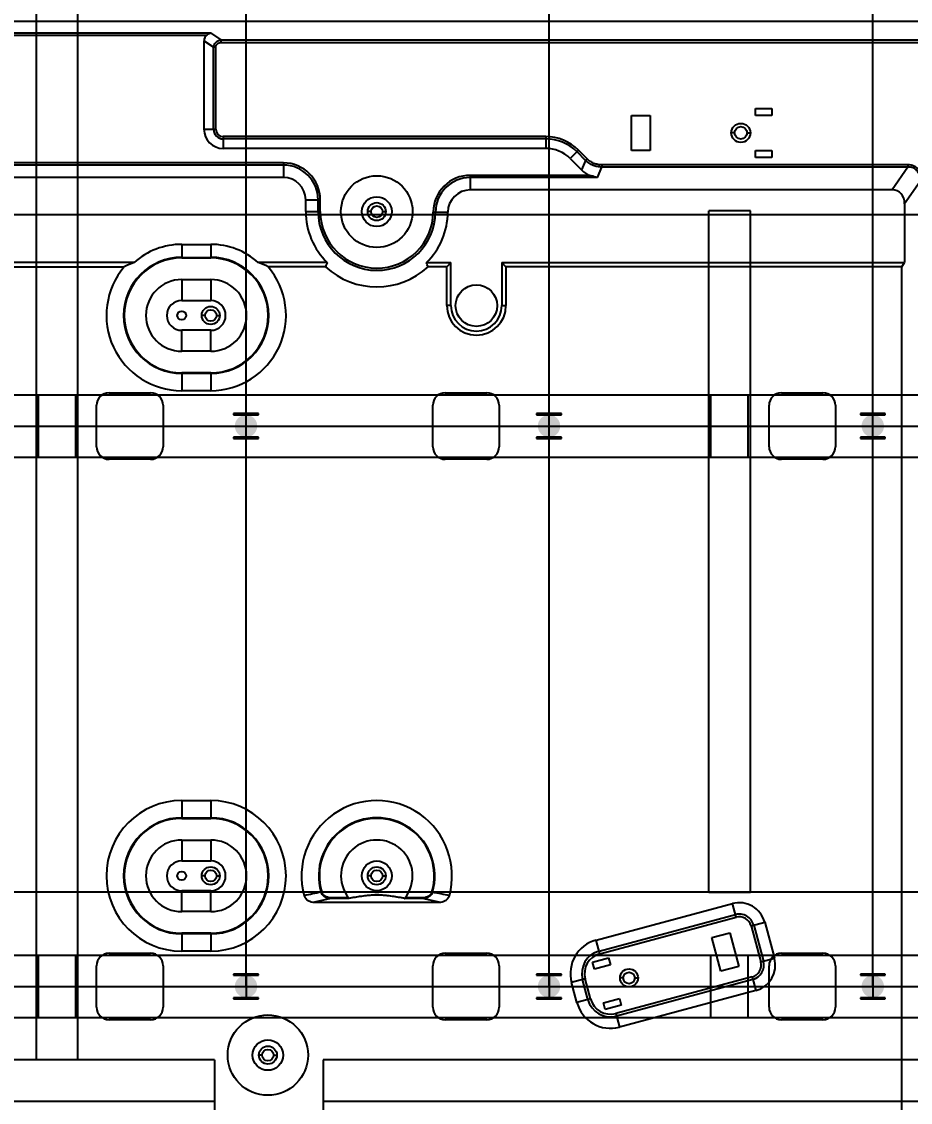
# Model space of a CAD drawing. Header units: millimetres. Extents: x 2012 to 4072, y 216 to 1572.
# Drawn here: x 2509 to 2723.1, y 522.2 to 782.5 of the extents above; entities that cross this region are included whole.
import ezdxf

# ---------------------------------------------------------------- set-up
doc = ezdxf.new("R2010")
doc.units = ezdxf.units.MM
doc.header["$LTSCALE"] = 46.255
doc.header["$PDMODE"] = 3
doc.header["$PDSIZE"] = 0.3125
doc.layers.get('0').update_dxf_attribs({"linetype": 'CONTINUOUS'})
doc.layers.get('Defpoints').update_dxf_attribs({"linetype": 'CONTINUOUS'})
doc.layers.add('02___PRT_ALL_AXES', color=7, linetype='CONTINUOUS')
doc.styles.get("Standard").update_dxf_attribs({"font": 'simfang.ttf'})
doc.dimstyles.new('DIMSTYLE_1', dxfattribs={"dimtxt": 5, "dimasz": 5, "dimexe": 0.18, "dimexo": 0.0625, "dimgap": 0.09, "dimtad": 1, "dimdec": 1, "dimdsep": 46, "dimtxsty": 'Standard', "dimblk": '_FILLED', "dimcen": 0.09, "dimclrt": 5, "dimadec": 0, "dimazin": 0, "dimtp": 0.5, "dimtm": 0.5, "dimtfac": 1, "dimtdec": 1, "dimtofl": 0, "dimtmove": 0, "dimatfit": 3, "dimldrblk": '_FILLED', "dimfxl": 1, "dimtolj": 1, "dimarcsym": 0})

# ---------------------------------------------------------------- blocks, each defined once
blk = doc.blocks.new('_FILLED')
at = {"color": 0, "linetype": 'ByBlock'}
blk.add_solid([(0, 0), (-1, 0.2), (-1, -0.2)], dxfattribs=at)
blk = doc.blocks.new('*D141')
at = {"color": 0, "lineweight": -2, "transparency": 16777216}
for p, q in [((3257.15, 1069.04), (3548.71, 1069.04)), ((3548.53, 690.1), (3548.53, 1064.04)), ((2380.15, 685.1), (3548.71, 685.1))]:
    blk.add_line(p, q, dxfattribs=at)
at = {"layer": 'Defpoints', "color": 0, "transparency": 16777216}
for p in [(3257.09, 1069.04), (3548.53, 1069.04), (2380.09, 685.1)]:
    blk.add_point(p, dxfattribs=at)
at = {"color": 0, "lineweight": -2, "transparency": 16777216, "xscale": 5, "yscale": 5, "zscale": 5}
for p, rotation in [((3548.53, 1069.04), 90), ((3548.53, 685.1), 270)]:
    blk.add_blockref('_FILLED', p, dxfattribs=dict(at, rotation=rotation))
at = {"color": 5, "transparency": 16777216, "insert": (3545.9, 877.07), "char_height": 5, "attachment_point": 5, "rotation": 90}
blk.add_mtext('\\A1;383.9', dxfattribs=at)
blk = doc.blocks.new('*D142')
at = {"color": 0, "lineweight": -2, "transparency": 16777216}
for p, q in [((3257.15, 1069.04), (3602.72, 1069.04)), ((3602.54, 555.1), (3602.54, 1064.04)), ((2380.15, 550.1), (3602.72, 550.1))]:
    blk.add_line(p, q, dxfattribs=at)
at = {"layer": 'Defpoints', "color": 0, "transparency": 16777216}
for p in [(3257.09, 1069.04), (3602.54, 1069.04), (2380.09, 550.1)]:
    blk.add_point(p, dxfattribs=at)
at = {"color": 0, "lineweight": -2, "transparency": 16777216, "xscale": 5, "yscale": 5, "zscale": 5}
for p, rotation in [((3602.54, 1069.04), 90), ((3602.54, 550.1), 270)]:
    blk.add_blockref('_FILLED', p, dxfattribs=dict(at, rotation=rotation))
at = {"color": 5, "transparency": 16777216, "insert": (3599.91, 809.57), "char_height": 5, "attachment_point": 5, "rotation": 90}
blk.add_mtext('\\A1;518.9', dxfattribs=at)
blk = doc.blocks.new('*D149')
at = {"color": 0, "lineweight": -2, "transparency": 16777216}
for p, q in [((2714.09, 550.16), (2714.09, 1367.19)), ((2719.09, 1367.01), (3369.74, 1367.01)), ((3374.74, 550.29), (3374.74, 1367.19))]:
    blk.add_line(p, q, dxfattribs=at)
at = {"layer": 'Defpoints', "color": 0, "transparency": 16777216}
for p in [(3374.74, 1367.01), (2714.09, 550.1), (3374.74, 550.22)]:
    blk.add_point(p, dxfattribs=at)
at = {"color": 0, "lineweight": -2, "transparency": 16777216, "xscale": 5, "yscale": 5, "zscale": 5, "rotation": 180}
blk.add_blockref('_FILLED', (2714.09, 1367.01), dxfattribs=at)
at = {"color": 0, "lineweight": -2, "transparency": 16777216, "xscale": 5, "yscale": 5, "zscale": 5}
blk.add_blockref('_FILLED', (3374.74, 1367.01), dxfattribs=at)
at = {"color": 5, "transparency": 16777216, "insert": (3044.42, 1369.65), "char_height": 5, "attachment_point": 5}
blk.add_mtext('\\A1;660.7', dxfattribs=at)
blk = doc.blocks.new('*D150')
at = {"color": 0, "lineweight": -2, "transparency": 16777216}
for p, q in [((2636.09, 550.16), (2636.09, 1406.92)), ((2641.09, 1406.74), (3369.74, 1406.74)), ((3374.74, 550.16), (3374.74, 1406.92))]:
    blk.add_line(p, q, dxfattribs=at)
at = {"layer": 'Defpoints', "color": 0, "transparency": 16777216}
for p in [(3374.74, 1406.74), (2636.09, 550.1), (3374.74, 550.1)]:
    blk.add_point(p, dxfattribs=at)
at = {"color": 0, "lineweight": -2, "transparency": 16777216, "xscale": 5, "yscale": 5, "zscale": 5, "rotation": 180}
blk.add_blockref('_FILLED', (2636.09, 1406.74), dxfattribs=at)
at = {"color": 0, "lineweight": -2, "transparency": 16777216, "xscale": 5, "yscale": 5, "zscale": 5}
blk.add_blockref('_FILLED', (3374.74, 1406.74), dxfattribs=at)
at = {"color": 5, "transparency": 16777216, "insert": (3005.42, 1409.37), "char_height": 5, "attachment_point": 5}
blk.add_mtext('\\A1;738.7', dxfattribs=at)
blk = doc.blocks.new('*D151')
at = {"color": 0, "lineweight": -2, "transparency": 16777216}
for p, q in [((2563.09, 550.16), (2563.09, 1434.78)), ((2568.09, 1434.6), (3369.74, 1434.6)), ((3374.74, 550.16), (3374.74, 1434.78))]:
    blk.add_line(p, q, dxfattribs=at)
at = {"layer": 'Defpoints', "color": 0, "transparency": 16777216}
for p in [(3374.74, 1434.6), (2563.09, 550.1), (3374.74, 550.1)]:
    blk.add_point(p, dxfattribs=at)
at = {"color": 0, "lineweight": -2, "transparency": 16777216, "xscale": 5, "yscale": 5, "zscale": 5, "rotation": 180}
blk.add_blockref('_FILLED', (2563.09, 1434.6), dxfattribs=at)
at = {"color": 0, "lineweight": -2, "transparency": 16777216, "xscale": 5, "yscale": 5, "zscale": 5}
blk.add_blockref('_FILLED', (3374.74, 1434.6), dxfattribs=at)
at = {"color": 5, "transparency": 16777216, "insert": (2968.92, 1437.24), "char_height": 5, "attachment_point": 5}
blk.add_mtext('\\A1;811.7', dxfattribs=at)
blk = doc.blocks.new('*D152')
at = {"color": 0, "lineweight": -2, "transparency": 16777216}
for p, q in [((2476.09, 550.16), (2476.09, 1472.85)), ((2481.09, 1472.67), (3369.74, 1472.67)), ((3374.74, 550.16), (3374.74, 1472.85))]:
    blk.add_line(p, q, dxfattribs=at)
at = {"layer": 'Defpoints', "color": 0, "transparency": 16777216}
for p in [(3374.74, 1472.67), (2476.09, 550.1), (3374.74, 550.1)]:
    blk.add_point(p, dxfattribs=at)
at = {"color": 0, "lineweight": -2, "transparency": 16777216, "xscale": 5, "yscale": 5, "zscale": 5, "rotation": 180}
blk.add_blockref('_FILLED', (2476.09, 1472.67), dxfattribs=at)
at = {"color": 0, "lineweight": -2, "transparency": 16777216, "xscale": 5, "yscale": 5, "zscale": 5}
blk.add_blockref('_FILLED', (3374.74, 1472.67), dxfattribs=at)
at = {"color": 5, "transparency": 16777216, "insert": (2925.42, 1475.3), "char_height": 5, "attachment_point": 5}
blk.add_mtext('\\A1;898.7', dxfattribs=at)
blk = doc.blocks.new('*D153')
at = {"color": 0, "lineweight": -2, "transparency": 16777216}
for p, q in [((2380.09, 547.46), (2380.09, 1512.09)), ((2385.09, 1511.91), (3369.74, 1511.91)), ((3374.74, 550.16), (3374.74, 1512.09))]:
    blk.add_line(p, q, dxfattribs=at)
at = {"layer": 'Defpoints', "color": 0, "transparency": 16777216}
for p in [(3374.74, 1511.91), (3374.74, 550.1), (2380.09, 547.4)]:
    blk.add_point(p, dxfattribs=at)
at = {"color": 0, "lineweight": -2, "transparency": 16777216, "xscale": 5, "yscale": 5, "zscale": 5, "rotation": 180}
blk.add_blockref('_FILLED', (2380.09, 1511.91), dxfattribs=at)
at = {"color": 0, "lineweight": -2, "transparency": 16777216, "xscale": 5, "yscale": 5, "zscale": 5}
blk.add_blockref('_FILLED', (3374.74, 1511.91), dxfattribs=at)
at = {"color": 5, "transparency": 16777216, "insert": (2877.42, 1514.55), "char_height": 5, "attachment_point": 5}
blk.add_mtext('\\A1;994.7', dxfattribs=at)
blk = doc.blocks.new('*D162')
at = {"color": 0, "lineweight": -2, "transparency": 16777216}
for p, q in [((2961.53, 1069.04), (2088.84, 1069.04)), ((2089.02, 740.97), (2089.02, 1064.04)), ((2961.53, 735.97), (2088.84, 735.97))]:
    blk.add_line(p, q, dxfattribs=at)
at = {"layer": 'Defpoints', "color": 0, "transparency": 16777216}
for p in [(2089.02, 1069.04), (2961.59, 1069.04), (2961.59, 735.97)]:
    blk.add_point(p, dxfattribs=at)
at = {"color": 0, "lineweight": -2, "transparency": 16777216, "xscale": 5, "yscale": 5, "zscale": 5}
for p, rotation in [((2089.02, 1069.04), 90), ((2089.02, 735.97), 270)]:
    blk.add_blockref('_FILLED', p, dxfattribs=dict(at, rotation=rotation))
at = {"color": 5, "transparency": 16777216, "insert": (2086.39, 902.51), "char_height": 5, "attachment_point": 5, "rotation": 90}
blk.add_mtext('\\A1;333.1', dxfattribs=at)
blk = doc.blocks.new('*D170')
at = {"color": 0, "lineweight": -2, "transparency": 16777216}
for p, q in [((2581.66, 527.34), (2581.66, 266)), ((3374.74, 527.34), (3374.74, 266)), ((2586.66, 266.18), (3369.74, 266.18))]:
    blk.add_line(p, q, dxfattribs=at)
at = {"layer": 'Defpoints', "color": 0, "transparency": 16777216}
for p in [(2581.66, 527.4), (3374.74, 527.4), (3374.74, 266.18)]:
    blk.add_point(p, dxfattribs=at)
at = {"color": 0, "lineweight": -2, "transparency": 16777216, "xscale": 5, "yscale": 5, "zscale": 5, "rotation": 180}
blk.add_blockref('_FILLED', (2581.66, 266.18), dxfattribs=at)
at = {"color": 0, "lineweight": -2, "transparency": 16777216, "xscale": 5, "yscale": 5, "zscale": 5}
blk.add_blockref('_FILLED', (3374.74, 266.18), dxfattribs=at)
at = {"color": 5, "transparency": 16777216, "insert": (2978.2, 268.81), "char_height": 5, "attachment_point": 5}
blk.add_mtext('\\A1;793.1', dxfattribs=at)
blk = doc.blocks.new('*D171')
at = {"color": 0, "lineweight": -2, "transparency": 16777216}
for p, q in [((2555.49, 527.34), (2555.49, 243.26)), ((3374.74, 527.34), (3374.74, 243.26)), ((2560.49, 243.44), (3369.74, 243.44))]:
    blk.add_line(p, q, dxfattribs=at)
at = {"layer": 'Defpoints', "color": 0, "transparency": 16777216}
for p in [(2555.49, 527.4), (3374.74, 527.4), (3374.74, 243.44)]:
    blk.add_point(p, dxfattribs=at)
at = {"color": 0, "lineweight": -2, "transparency": 16777216, "xscale": 5, "yscale": 5, "zscale": 5, "rotation": 180}
blk.add_blockref('_FILLED', (2555.49, 243.44), dxfattribs=at)
at = {"color": 0, "lineweight": -2, "transparency": 16777216, "xscale": 5, "yscale": 5, "zscale": 5}
blk.add_blockref('_FILLED', (3374.74, 243.44), dxfattribs=at)
at = {"color": 5, "transparency": 16777216, "insert": (2965.12, 246.08), "char_height": 5, "attachment_point": 5}
blk.add_mtext('\\A1;819.3', dxfattribs=at)
blk = doc.blocks.new('*D172')
at = {"color": 0, "lineweight": -2, "transparency": 16777216}
for p, q in [((3374.74, 532.34), (3374.74, 216.6)), ((2497.69, 527.34), (2497.69, 216.6)), ((2502.69, 216.78), (3369.74, 216.78))]:
    blk.add_line(p, q, dxfattribs=at)
at = {"layer": 'Defpoints', "color": 0, "transparency": 16777216}
for p in [(3374.74, 532.4), (2497.69, 527.4), (3374.74, 216.78)]:
    blk.add_point(p, dxfattribs=at)
at = {"color": 0, "lineweight": -2, "transparency": 16777216, "xscale": 5, "yscale": 5, "zscale": 5, "rotation": 180}
blk.add_blockref('_FILLED', (2497.69, 216.78), dxfattribs=at)
at = {"color": 0, "lineweight": -2, "transparency": 16777216, "xscale": 5, "yscale": 5, "zscale": 5}
blk.add_blockref('_FILLED', (3374.74, 216.78), dxfattribs=at)
at = {"color": 5, "transparency": 16777216, "insert": (2936.22, 219.4), "char_height": 5, "attachment_point": 5}
blk.add_mtext('\\A1;877', dxfattribs=at)
blk = doc.blocks.new('*D173')
at = {"color": 0, "lineweight": -2, "transparency": 16777216}
for p, q in [((2961.47, 1069.04), (2017.48, 1069.04)), ((2017.66, 577.84), (2017.66, 1064.04)), ((2961.53, 572.84), (2017.48, 572.84))]:
    blk.add_line(p, q, dxfattribs=at)
at = {"layer": 'Defpoints', "color": 0, "transparency": 16777216}
for p in [(2017.66, 1069.04), (2961.53, 1069.04), (2961.59, 572.84)]:
    blk.add_point(p, dxfattribs=at)
at = {"color": 0, "lineweight": -2, "transparency": 16777216, "xscale": 5, "yscale": 5, "zscale": 5}
for p, rotation in [((2017.66, 1069.04), 90), ((2017.66, 572.84), 270)]:
    blk.add_blockref('_FILLED', p, dxfattribs=dict(at, rotation=rotation))
at = {"color": 5, "transparency": 16777216, "insert": (2015.03, 820.94), "char_height": 5, "attachment_point": 5, "rotation": 90}
blk.add_mtext('\\A1;496.2', dxfattribs=at)
blk = doc.blocks.new('*D180')
at = {"color": 0, "lineweight": -2, "transparency": 16777216}
for p, q in [((2581.66, 522.34), (2581.66, 509.76)), ((2805.62, 522.34), (2805.62, 509.76)), ((2800.62, 509.94), (2586.66, 509.94))]:
    blk.add_line(p, q, dxfattribs=at)
at = {"layer": 'Defpoints', "color": 0, "transparency": 16777216}
for p in [(2581.66, 522.4), (2805.62, 522.4), (2581.66, 509.94)]:
    blk.add_point(p, dxfattribs=at)
at = {"color": 0, "lineweight": -2, "transparency": 16777216, "xscale": 5, "yscale": 5, "zscale": 5, "rotation": 180}
blk.add_blockref('_FILLED', (2581.66, 509.94), dxfattribs=at)
at = {"color": 0, "lineweight": -2, "transparency": 16777216, "xscale": 5, "yscale": 5, "zscale": 5}
blk.add_blockref('_FILLED', (2805.62, 509.94), dxfattribs=at)
at = {"color": 5, "transparency": 16777216, "insert": (2693.64, 512.53), "char_height": 5, "attachment_point": 5}
blk.add_mtext('\\A1;224', dxfattribs=at)

msp = doc.modelspace()

# ---------------------------------------------------------------- hatches: boundary and pattern name
h = msp.add_hatch(color=7)
h.dxf.hatch_style = 1
h.paths.add_polyline_path([(2382.79, 685.1, 1), (2377.39, 685.1, 1)])
h.paths.add_polyline_path([(2473.39, 685.1, 1), (2478.79, 685.1, 1)])
h.paths.add_polyline_path([(2560.39, 685.1, 1), (2565.79, 685.1, 1)])
h.paths.add_polyline_path([(2638.79, 685.1, 1), (2633.39, 685.1, 1)])
h.paths.add_polyline_path([(2716.79, 685.1, 1), (2711.39, 685.1, 1)])
h.paths.add_polyline_path([(2821.29, 685.1, 1), (2815.89, 685.1, 1)])
h.paths.add_polyline_path([(2920.39, 685.1, 1), (2925.79, 685.1, 1)])
h.paths.add_polyline_path([(3003.79, 685.1, 1), (2998.39, 685.1, 1)])
h.paths.add_polyline_path([(3076.79, 685.1, 1), (3071.39, 685.1, 1)])
h.paths.add_polyline_path([(3158.39, 685.1, 1), (3163.79, 685.1, 1)])
h.paths.add_polyline_path([(3254.39, 685.1, 1), (3259.79, 685.1, 1)])
h = msp.add_hatch(color=7)
h.dxf.hatch_style = 1
h.paths.add_polyline_path([(2382.79, 550.1, 1), (2377.39, 550.1, 1)])
h.paths.add_polyline_path([(2473.39, 550.1, 1), (2478.79, 550.1, 1)])
h.paths.add_polyline_path([(2560.39, 550.1, 1), (2565.79, 550.1, 1)])
h.paths.add_polyline_path([(2638.79, 550.1, 1), (2633.39, 550.1, 1)])
h.paths.add_polyline_path([(2716.79, 550.1, 1), (2711.39, 550.1, 1)])
h.paths.add_polyline_path([(2821.29, 550.1, 1), (2815.89, 550.1, 1)])
h.paths.add_polyline_path([(2920.39, 550.1, 1), (2925.79, 550.1, 1)])
h.paths.add_polyline_path([(3003.79, 550.1, 1), (2998.39, 550.1, 1)])
h.paths.add_polyline_path([(3076.79, 550.1, 1), (3071.39, 550.1, 1)])
h.paths.add_polyline_path([(3158.39, 550.1, 1), (3163.79, 550.1, 1)])
h.paths.add_polyline_path([(3254.39, 550.1, 1), (3259.79, 550.1, 1)])

# ---------------------------------------------------------------- linework, layer by layer
at = {"color": 1}
for p, q in [((2512.59, 532.4), (2512.59, 972.8)), ((2522.59, 532.4), (2522.59, 972.8)), ((2674.59, 572.84), (2674.59, 736.98)), ((2684.59, 572.84), (2684.59, 736.98)), ((2674.59, 572.84), (2684.59, 572.84)), ((2563.09, 552.8), (2563.09, 547.4)), ((2636.09, 552.8), (2636.09, 547.4)), ((2714.09, 552.8), (2714.09, 547.4)), ((2555.49, 532.4), (2555.49, 522.4)), ((2581.66, 532.4), (2581.66, 522.4))]:
    msp.add_line(p, q, dxfattribs=at)
at = {"color": 7, "linetype": 'Continuous'}
for p, q in [((2757.51, 782.52), (2437.27, 782.52)), ((2438.56, 779.84), (2554.62, 779.84)), ((2439.59, 779.23), (2553.59, 779.23)), ((2557.14, 778.11), (2554.62, 779.84)), ((2552.96, 777.91), (2552.96, 756.6)), ((2555.27, 776.33), (2552.96, 777.91)), ((2555.27, 756.6), (2555.27, 776.33)), ((2555.81, 776.33), (2555.27, 776.33)), ((2555.81, 756.6), (2555.81, 776.33)), ((2557.14, 777.5), (2557.14, 778.11)), ((2557.14, 778.11), (2752.56, 778.11)), ((2557.14, 777.5), (2752.56, 777.5)), ((2685.79, 759.9), (2685.79, 761.6)), ((2685.79, 761.6), (2689.79, 761.6)), ((2689.79, 761.6), (2689.79, 759.9)), ((2655.99, 751.5), (2655.99, 759.9)), ((2655.99, 759.9), (2660.49, 759.9)), ((2660.49, 759.9), (2660.49, 751.5)), ((2689.79, 759.9), (2685.79, 759.9)), ((2552.96, 756.6), (2555.81, 756.6)), ((2680.79, 755.72), (2679.99, 755.72)), ((2683.79, 755.72), (2684.59, 755.72)), ((2557.59, 754.82), (2557.59, 751.97)), ((2635.28, 754.82), (2557.59, 754.82)), ((2635.28, 754.28), (2557.59, 754.28)), ((2635.28, 754.82), (2635.28, 751.97)), ((2635.28, 751.97), (2557.59, 751.97)), ((2643.21, 751.53), (2641.2, 749.52)), ((2644.89, 749.09), (2642.83, 751.15)), ((2645.27, 749.47), (2643.21, 751.53)), ((2660.49, 751.5), (2655.99, 751.5)), ((2685.79, 749.8), (2685.79, 751.5)), ((2685.79, 751.5), (2689.79, 751.5)), ((2689.79, 751.5), (2689.79, 749.8)), ((2572.09, 748.49), (2461.6, 748.49)), ((2572.09, 747.96), (2461.6, 747.96)), ((2572.09, 748.49), (2572.09, 744.98)), ((2641.2, 749.52), (2643.93, 746.78)), ((2644.89, 749.09), (2643.93, 746.78)), ((2645.27, 749.47), (2644.89, 749.09)), ((2647.75, 744.96), (2648.79, 747.48)), ((2648.79, 748.01), (2648.79, 747.48)), ((2722.55, 748.01), (2648.79, 748.01)), ((2722.55, 747.48), (2648.79, 747.48)), ((2689.79, 749.8), (2685.79, 749.8)), ((2722.55, 747.48), (2718.77, 741.98)), ((2722.55, 748.01), (2722.55, 747.48)), ((2572.09, 744.98), (2463.65, 744.98)), ((2617.09, 745.49), (2617.09, 741.98)), ((2645.94, 745.49), (2617.09, 745.49)), ((2647.75, 744.96), (2617.09, 744.96)), ((2725.47, 744.03), (2721.75, 738.61)), ((2577.47, 736.75), (2577.47, 739.6)), ((2577.47, 739.6), (2580.99, 739.6)), ((2580.45, 736.75), (2580.45, 739.6)), ((2580.99, 736.75), (2580.99, 739.6)), ((2718.77, 741.98), (2617.09, 741.98)), ((2721.75, 738.61), (2721.75, 724.48)), ((2577.47, 736.75), (2580.99, 736.75)), ((2593.22, 736.75), (2592.42, 736.75)), ((2595.97, 736.75), (2596.77, 736.75)), ((2608.2, 736.66), (2611.71, 736.64)), ((2547.59, 728.87), (2547.59, 725.59)), ((2547.59, 728.87), (2554.59, 728.87)), ((2554.59, 728.87), (2554.59, 725.59)), ((2536.14, 724.48), (2457.38, 724.48)), ((2547.59, 725.74), (2554.59, 725.74)), ((2547.59, 725.59), (2554.59, 725.59)), ((2582.65, 724.48), (2566.04, 724.48)), ((2606.53, 724.48), (2612.47, 724.48)), ((2612.47, 724.48), (2611.47, 723.47)), ((2612.47, 714.1), (2612.47, 724.48)), ((2624.72, 724.48), (2624.72, 714.1)), ((2625.72, 723.47), (2624.72, 724.48)), ((2624.72, 724.48), (2721.75, 724.48)), ((2721.05, 723.47), (2721.75, 724.48)), ((2432.73, 723.47), (2533.76, 723.47)), ((2582.25, 723.47), (2568.42, 723.47)), ((2611.47, 723.47), (2606.93, 723.47)), ((2611.47, 714.1), (2611.47, 723.47)), ((2625.72, 723.47), (2625.72, 714.1)), ((2721.05, 723.47), (2625.72, 723.47)), ((2721.05, 486.87), (2721.05, 723.47)), ((2547.59, 720.38), (2547.59, 715.34)), ((2547.59, 720.38), (2554.59, 720.38)), ((2554.59, 720.38), (2554.59, 715.34)), ((2547.59, 715.34), (2554.59, 715.34)), ((2612.47, 714.1), (2611.47, 714.1)), ((2624.72, 714.1), (2625.72, 714.1)), ((2553.22, 711.75), (2552.42, 711.75)), ((2555.97, 711.75), (2556.77, 711.75)), ((2547.59, 703.12), (2547.59, 708.16)), ((2554.59, 708.16), (2547.59, 708.16)), ((2554.59, 703.12), (2554.59, 708.16)), ((2554.59, 703.12), (2547.59, 703.12)), ((2547.59, 697.91), (2547.59, 693.62)), ((2554.59, 697.91), (2547.59, 697.91)), ((2554.59, 697.76), (2547.59, 697.76)), ((2554.59, 697.91), (2554.59, 693.62)), ((2554.59, 693.62), (2547.59, 693.62)), ((2560.09, 688.1), (2560.09, 687.8)), ((2566.09, 688.1), (2560.09, 688.1)), ((2560.09, 687.8), (2566.09, 687.8)), ((2566.09, 687.8), (2566.09, 688.1)), ((2633.09, 688.1), (2633.09, 687.8)), ((2639.09, 688.1), (2633.09, 688.1)), ((2633.09, 687.8), (2639.09, 687.8)), ((2639.09, 687.8), (2639.09, 688.1)), ((2711.09, 688.1), (2711.09, 687.8)), ((2717.09, 688.1), (2711.09, 688.1)), ((2711.09, 687.8), (2717.09, 687.8)), ((2717.09, 687.8), (2717.09, 688.1)), ((2560.09, 682.4), (2560.09, 682.1)), ((2566.09, 682.4), (2560.09, 682.4)), ((2566.09, 682.1), (2566.09, 682.4)), ((2633.09, 682.4), (2633.09, 682.1)), ((2639.09, 682.4), (2633.09, 682.4)), ((2639.09, 682.1), (2639.09, 682.4)), ((2711.09, 682.4), (2711.09, 682.1)), ((2717.09, 682.4), (2711.09, 682.4)), ((2717.09, 682.1), (2717.09, 682.4)), ((2560.09, 682.1), (2566.09, 682.1)), ((2633.09, 682.1), (2639.09, 682.1)), ((2711.09, 682.1), (2717.09, 682.1)), ((2547.59, 594.88), (2547.59, 590.59)), ((2547.59, 594.88), (2554.59, 594.88)), ((2554.59, 594.88), (2554.59, 590.59)), ((2547.59, 590.74), (2554.59, 590.74)), ((2547.59, 590.59), (2554.59, 590.59)), ((2547.59, 585.38), (2547.59, 580.34)), ((2547.59, 585.38), (2554.59, 585.38)), ((2554.59, 585.38), (2554.59, 580.34)), ((2547.59, 580.34), (2554.59, 580.34)), ((2553.22, 576.75), (2552.42, 576.75)), ((2555.97, 576.75), (2556.77, 576.75)), ((2593.22, 576.75), (2592.42, 576.75)), ((2595.97, 576.75), (2596.77, 576.75)), ((2547.59, 568.12), (2547.59, 573.16)), ((2554.59, 573.16), (2547.59, 573.16)), ((2554.59, 568.12), (2554.59, 573.16)), ((2581.32, 572.84), (2581.17, 572.8)), ((2607.87, 572.84), (2608.01, 572.8)), ((2583.56, 571.27), (2579.58, 570.42)), ((2579.58, 570.42), (2609.6, 570.42)), ((2583.56, 571.47), (2583.56, 571.27)), ((2587.77, 571.47), (2583.56, 571.47)), ((2587.89, 571.27), (2583.56, 571.27)), ((2605.62, 571.27), (2601.3, 571.27)), ((2605.62, 571.47), (2601.41, 571.47)), ((2605.62, 571.47), (2605.62, 571.27)), ((2609.6, 570.42), (2605.62, 571.27)), ((2554.59, 568.12), (2547.59, 568.12)), ((2647.43, 561.26), (2680.27, 570.06)), ((2681.15, 566.78), (2680.27, 570.06)), ((2648.14, 558.61), (2680.98, 567.41)), ((2648.31, 557.98), (2681.15, 566.78)), ((2684.76, 564.69), (2688.05, 565.57)), ((2688.05, 565.57), (2690.38, 556.88)), ((2547.59, 562.91), (2547.59, 558.62)), ((2554.59, 562.91), (2547.59, 562.91)), ((2554.59, 562.76), (2547.59, 562.76)), ((2554.59, 562.91), (2554.59, 558.62)), ((2675.33, 561.87), (2679.67, 563.04)), ((2679.67, 563.04), (2681.85, 554.92)), ((2684.76, 564.69), (2687.09, 556)), ((2685.4, 564.86), (2687.73, 556.17)), ((2648.31, 557.98), (2647.43, 561.26)), ((2677.5, 553.76), (2675.33, 561.87)), ((2554.59, 558.62), (2547.59, 558.62)), ((2646.59, 555.93), (2650.45, 556.97)), ((2647.03, 554.29), (2646.59, 555.93)), ((2650.89, 555.32), (2647.03, 554.29)), ((2650.45, 556.97), (2650.89, 555.32)), ((2681.85, 554.92), (2677.5, 553.76)), ((2687.09, 556), (2690.38, 556.88)), ((2560.09, 553.1), (2560.09, 552.8)), ((2566.09, 553.1), (2560.09, 553.1)), ((2560.09, 552.8), (2566.09, 552.8)), ((2566.09, 552.8), (2566.09, 553.1)), ((2633.09, 553.1), (2633.09, 552.8)), ((2639.09, 553.1), (2633.09, 553.1)), ((2633.09, 552.8), (2639.09, 552.8)), ((2639.09, 552.8), (2639.09, 553.1)), ((2685.01, 552.39), (2652.17, 543.59)), ((2653.98, 552.15), (2653.18, 552.15)), ((2656.73, 552.15), (2657.53, 552.15)), ((2685.01, 552.39), (2685.89, 549.1)), ((2717.09, 553.1), (2711.09, 553.1)), ((2711.09, 553.1), (2711.09, 552.8)), ((2711.09, 552.8), (2717.09, 552.8)), ((2717.09, 552.8), (2717.09, 553.1)), ((2644.81, 551.92), (2641.52, 551.04)), ((2642.82, 546.21), (2641.52, 551.04)), ((2645.47, 546.92), (2644.17, 551.75)), ((2646.1, 547.09), (2644.81, 551.92)), ((2685.18, 551.75), (2652.34, 542.95)), ((2560.09, 547.4), (2560.09, 547.1)), ((2566.09, 547.4), (2560.09, 547.4)), ((2560.09, 547.1), (2566.09, 547.1)), ((2566.09, 547.1), (2566.09, 547.4)), ((2633.09, 547.4), (2633.09, 547.1)), ((2639.09, 547.4), (2633.09, 547.4)), ((2633.09, 547.1), (2639.09, 547.1)), ((2639.09, 547.1), (2639.09, 547.4)), ((2646.1, 547.09), (2642.82, 546.21)), ((2649.2, 546.18), (2653.06, 547.21)), ((2685.89, 549.1), (2653.05, 540.3)), ((2653.06, 547.21), (2653.5, 545.57)), ((2717.09, 547.4), (2711.09, 547.4)), ((2711.09, 547.4), (2711.09, 547.1)), ((2711.09, 547.1), (2717.09, 547.1)), ((2717.09, 547.1), (2717.09, 547.4)), ((2649.64, 544.53), (2649.2, 546.18)), ((2653.5, 545.57), (2649.64, 544.53)), ((2652.17, 543.59), (2653.05, 540.3)), ((2566.98, 533.57), (2566.18, 533.57)), ((2569.73, 533.57), (2570.53, 533.57))]:
    msp.add_line(p, q, dxfattribs=at)
at = {"color": 1, "linetype": 'Continuous'}
for p, q in [((2684.59, 736.98), (2674.59, 736.98)), ((2555.49, 532.4), (2497.69, 532.4)), ((2805.62, 532.4), (2581.66, 532.4)), ((2555.49, 522.4), (2497.69, 522.4)), ((2805.62, 522.4), (2581.66, 522.4))]:
    msp.add_line(p, q, dxfattribs=at)
at = {"color": 3}
for p, q in [((2513.09, 677.6), (2513.09, 692.6)), ((2522.09, 677.6), (2522.09, 692.6)), ((2530.09, 693.1), (2540.09, 693.1)), ((2611.09, 693.1), (2621.09, 693.1)), ((2675.09, 677.6), (2675.09, 692.6)), ((2684.09, 677.6), (2684.09, 692.6)), ((2692.09, 693.1), (2702.09, 693.1)), ((2527.09, 680.1), (2527.09, 690.1)), ((2543.09, 690.1), (2543.09, 680.1)), ((2608.09, 680.1), (2608.09, 690.1)), ((2624.09, 690.1), (2624.09, 680.1)), ((2689.09, 680.1), (2689.09, 690.1)), ((2705.09, 690.1), (2705.09, 680.1)), ((2540.09, 677.1), (2530.09, 677.1)), ((2621.09, 677.1), (2611.09, 677.1)), ((2702.09, 677.1), (2692.09, 677.1)), ((2513.09, 542.6), (2513.09, 557.6)), ((2522.09, 542.6), (2522.09, 557.6)), ((2530.09, 558.1), (2540.09, 558.1)), ((2611.09, 558.1), (2621.09, 558.1)), ((2675.09, 542.6), (2675.09, 557.6)), ((2684.09, 542.6), (2684.09, 557.6)), ((2692.09, 558.1), (2702.09, 558.1)), ((2527.09, 545.1), (2527.09, 555.1)), ((2543.09, 555.1), (2543.09, 545.1)), ((2608.09, 545.1), (2608.09, 555.1)), ((2624.09, 555.1), (2624.09, 545.1)), ((2689.09, 545.1), (2689.09, 555.1)), ((2705.09, 555.1), (2705.09, 545.1)), ((2540.09, 542.1), (2530.09, 542.1)), ((2621.09, 542.1), (2611.09, 542.1)), ((2702.09, 542.1), (2692.09, 542.1))]:
    msp.add_line(p, q, dxfattribs=at)
at = {"color": 7, "linetype": 'Continuous'}
for centre, radius in [((2682.29, 755.72), 2.3), ((2682.29, 755.72), 1.5), ((2594.59, 736.75), 8.63), ((2594.59, 736.75), 3.59), ((2594.59, 736.75), 2.17), ((2594.59, 736.75), 1.38), ((2618.59, 714.1), 5), ((2554.59, 711.75), 2.17), ((2547.59, 711.75), 1.05), ((2554.59, 711.75), 1.38), ((2554.59, 576.75), 2.17), ((2554.59, 576.75), 1.38), ((2594.59, 576.75), 3.59), ((2594.59, 576.75), 2.17), ((2594.59, 576.75), 1.38), ((2547.59, 576.75), 1.05), ((2655.36, 552.15), 2.17), ((2655.36, 552.15), 1.38), ((2568.35, 533.57), 9.67), ((2568.35, 533.57), 3.67), ((2568.35, 533.57), 2.17), ((2568.35, 533.57), 1.38)]:
    msp.add_circle(centre, radius, dxfattribs=at)
for centre, radius, start, end in [((2557.59, 756.6), 4.63, 180, 270), ((2557.59, 756.6), 2.32, 180, 270), ((2557.59, 756.6), 1.78, 180, 270), ((2635.28, 743.6), 11.22, 45, 90), ((2635.28, 743.6), 10.68, 45, 90), ((2635.28, 743.6), 8.37, 45, 90), ((2572.09, 739.6), 8.89, 0, 90), ((2572.09, 739.6), 8.36, 0, 90), ((2572.09, 739.6), 5.38, 0, 90), ((2617.09, 736.6), 8.89, 90, 179.618), ((2617.09, 736.6), 8.36, 90, 179.618), ((2617.09, 736.6), 5.38, 90, 179.618), ((2594.59, 736.75), 17.12, 180, 225.7832), ((2594.59, 736.75), 14.14, 180, 359.618), ((2594.59, 736.75), 13.61, 180, 359.618), ((2594.59, 736.75), 17.12, 314.2168, 359.618), ((2547.59, 711.75), 17.12, 90, 131.9635), ((2554.59, 711.75), 17.12, 48.0365, 90), ((2547.59, 711.75), 13.99, 90, 270), ((2547.59, 711.75), 13.84, 90, 270), ((2549.96, 688.53), 38.52, 111.0233, 114.8664), ((2554.59, 711.75), 13.99, 270, 90), ((2554.59, 711.75), 13.84, 270, 90), ((2552.43, 689.03), 37.97, 65.106, 69.0043), ((2670.64, 688.74), 94.97, 157.8963, 158.5505), ((2518.54, 688.74), 94.97, 21.4495, 22.1037), ((2547.59, 711.75), 18.13, 139.7053, 270), ((2554.59, 711.75), 18.13, 270, 40.2947), ((2594.59, 736.75), 18.13, 227.0916, 312.9084), ((2547.59, 711.75), 8.63, 90, 270), ((2554.59, 711.75), 8.63, 270, 90), ((2547.59, 711.75), 3.59, 90, 270), ((2554.59, 711.75), 3.59, 270, 90), ((2618.59, 714.1), 7.13, 180, 0), ((2618.59, 714.1), 6.13, 180.0032, 0), ((2547.59, 576.75), 18.13, 90, 270), ((2554.59, 576.75), 18.13, 270, 90), ((2594.59, 576.75), 18.13, 344.6797, 195.3203), ((2547.59, 576.75), 13.99, 90, 270), ((2547.59, 576.75), 13.84, 90, 270), ((2554.59, 576.75), 13.99, 270, 90), ((2554.59, 576.75), 13.84, 270, 90), ((2594.59, 576.75), 13.99, 343.5972, 196.4028), ((2594.59, 576.75), 13.84, 343.5972, 196.4028), ((2547.59, 576.75), 8.63, 90, 270), ((2554.59, 576.75), 8.63, 270, 90), ((2594.59, 576.75), 8.63, 322.2694, 217.7306), ((2547.59, 576.75), 3.59, 90, 270), ((2554.59, 576.75), 3.59, 270, 90), ((2767.36, -339.23), 930.84, 101.53825, 101.79349), ((2421.8, -339.35), 930.96, 78.20647, 78.46168), ((2681.91, 563.93), 6.35, 15, 105), ((2681.91, 563.93), 3.61, 15, 105), ((2681.91, 563.93), 2.95, 15, 105), ((2649.59, 553.2), 8.35, 105, 195), ((2649.59, 553.2), 5.61, 105, 195), ((2649.59, 553.2), 4.95, 105, 195), ((2684.24, 555.24), 2.95, 285, 15), ((2684.24, 555.24), 3.61, 285, 15), ((2684.24, 555.24), 6.35, 285, 15), ((2650.89, 548.37), 5.61, 195, 285), ((2650.89, 548.37), 4.95, 195, 285), ((2650.89, 548.37), 8.35, 195, 285)]:
    msp.add_arc(centre, radius, start, end, dxfattribs=at)
at = {"color": 3}
for centre, start, end in [((2530.09, 690.1), 90, 180), ((2540.09, 690.1), 0, 90), ((2611.09, 690.1), 90, 180), ((2621.09, 690.1), 0, 90), ((2692.09, 690.1), 90, 180), ((2702.09, 690.1), 0, 90), ((2530.09, 680.1), 180, 270), ((2540.09, 680.1), 270, 0), ((2611.09, 680.1), 180, 270), ((2621.09, 680.1), 270, 0), ((2692.09, 680.1), 180, 270), ((2702.09, 680.1), 270, 0), ((2530.09, 555.1), 90, 180), ((2540.09, 555.1), 0, 90), ((2611.09, 555.1), 90, 180), ((2621.09, 555.1), 0, 90), ((2692.09, 555.1), 90, 180), ((2702.09, 555.1), 0, 90), ((2530.09, 545.1), 180, 270), ((2540.09, 545.1), 270, 0), ((2611.09, 545.1), 180, 270), ((2621.09, 545.1), 270, 0), ((2692.09, 545.1), 180, 270), ((2702.09, 545.1), 270, 0)]:
    msp.add_arc(centre, 3, start, end, dxfattribs=at)
at = {"color": 7, "linetype": 'Continuous'}
for centre, major_axis, ratio, start_param, end_param in [((2555.84, 777.1), (2.59, -1.78), 0.700583, 2.919012, 3.590771), ((2649.44, 754.57), (3.72, 8.99), 0.740255, 2.84407, 3.174798), ((2717.36, 737.02), (3.07, 4.47), 0.700583, -0.794417, 0.449179)]:
    msp.add_ellipse(centre, major_axis=major_axis, ratio=ratio, start_param=start_param, end_param=end_param, dxfattribs=at)
for points, knots in [([(2553.59, 779.23), (2553.67, 779.3), (2553.99, 779.54), (2554.34, 779.74), (2554.62, 779.84)], [0, 0, 0, 0, 0.262803, 1, 1, 1, 1]), ([(2555.27, 776.33), (2555.29, 776.56), (2555.41, 777.02), (2555.83, 777.6), (2556.44, 777.98), (2556.9, 778.09), (2557.14, 778.11)], [0, 0, 0, 0, 0.250205, 0.500763, 0.750859, 1, 1, 1, 1]), ([(2555.81, 776.33), (2555.81, 776.49), (2555.85, 776.74), (2556.02, 777.03), (2556.26, 777.27), (2556.64, 777.46), (2556.97, 777.5), (2557.14, 777.5)], [0, 0, 0, 0, 0.249409, 0.374751, 0.500104, 0.749704, 1, 1, 1, 1]), ([(2648.79, 747.48), (2648.43, 747.48), (2647.71, 747.56), (2646.67, 747.87), (2645.71, 748.38), (2645.15, 748.84), (2644.89, 749.09)], [0, 0, 0, 0, 0.250002, 0.499996, 0.749993, 1, 1, 1, 1]), ([(2648.79, 748.01), (2648.46, 748.01), (2647.81, 748.07), (2646.87, 748.35), (2646, 748.82), (2645.5, 749.24), (2645.27, 749.47)], [0, 0, 0, 0, 0.250017, 0.499997, 0.749979, 1, 1, 1, 1]), ([(2726.08, 744.03), (2726.08, 744.52), (2725.98, 745.28), (2725.61, 746.2), (2725.2, 746.84), (2724.66, 747.36), (2724.02, 747.74), (2723.3, 747.97), (2722.8, 748.01), (2722.55, 748.01)], [0, 0, 0, 0, 0.249674, 0.374803, 0.499867, 0.624876, 0.749876, 0.874904, 1, 1, 1, 1]), ([(2725.47, 744.03), (2725.49, 744.45), (2725.44, 745.11), (2725.17, 745.93), (2724.84, 746.49), (2724.39, 746.96), (2723.82, 747.29), (2723.2, 747.46), (2722.76, 747.48), (2722.55, 747.48)], [0, 0, 0, 0, 0.24949, 0.374593, 0.49969, 0.624762, 0.74983, 0.874904, 1, 1, 1, 1]), ([(2647.75, 744.96), (2647.6, 744.99), (2646.98, 745.14), (2646.39, 745.33), (2645.94, 745.49)], [0, 0, 0, 0, 0.246853, 1, 1, 1, 1]), ([(2583.56, 571.27), (2583.31, 571.28), (2582.8, 571.34), (2582.09, 571.62), (2581.49, 572.1), (2581.24, 572.56), (2581.17, 572.8)], [0, 0, 0, 0, 0.250411, 0.500655, 0.750557, 1, 1, 1, 1]), ([(2583.56, 571.47), (2583.32, 571.47), (2582.85, 571.52), (2582.19, 571.76), (2581.71, 572.13), (2581.44, 572.51), (2581.35, 572.73), (2581.32, 572.84)], [0, 0, 0, 0, 0.250165, 0.500117, 0.749628, 0.874814, 1, 1, 1, 1]), ([(2607.87, 572.84), (2607.83, 572.73), (2607.74, 572.51), (2607.47, 572.13), (2606.99, 571.76), (2606.33, 571.52), (2605.86, 571.47), (2605.62, 571.47)], [0, 0, 0, 0, 0.125158, 0.250338, 0.499856, 0.749814, 1, 1, 1, 1]), ([(2608.01, 572.8), (2607.94, 572.56), (2607.69, 572.1), (2607.09, 571.62), (2606.38, 571.34), (2605.88, 571.28), (2605.62, 571.27)], [0, 0, 0, 0, 0.249443, 0.499345, 0.749589, 1, 1, 1, 1]), ([(2577.11, 571.96), (2577.14, 571.83), (2577.24, 571.59), (2577.54, 571.16), (2578.06, 570.75), (2578.8, 570.48), (2579.32, 570.42), (2579.58, 570.42)], [0, 0, 0, 0, 0.125123, 0.250289, 0.499773, 0.749762, 1, 1, 1, 1]), ([(2587.81, 571.38), (2587.81, 571.39), (2587.8, 571.42), (2587.78, 571.45), (2587.77, 571.47)], [0, 0, 0, 0, 0.240263, 1, 1, 1, 1]), ([(2587.81, 571.38), (2588.31, 571.47), (2589.32, 571.65), (2590.9, 571.9), (2592.66, 572.12), (2594.59, 572.22), (2596.52, 572.12), (2598.28, 571.9), (2599.87, 571.65), (2600.88, 571.47), (2601.37, 571.38)], [0, 0, 0, 0, 0.109777, 0.224951, 0.351641, 0.5, 0.648359, 0.775049, 0.890223, 1, 1, 1, 1]), ([(2587.89, 571.27), (2587.87, 571.28), (2587.84, 571.32), (2587.82, 571.36), (2587.81, 571.38)], [0, 0, 0, 0, 0.402263, 1, 1, 1, 1]), ([(2601.3, 571.27), (2600.3, 571.46), (2598.08, 571.87), (2594.59, 572.29), (2591.1, 571.87), (2588.88, 571.46), (2587.89, 571.27)], [0, 0, 0, 0, 0.225298, 0.499992, 0.774702, 1, 1, 1, 1]), ([(2601.3, 571.27), (2601.31, 571.28), (2601.34, 571.32), (2601.36, 571.36), (2601.37, 571.38)], [0, 0, 0, 0, 0.40226, 1, 1, 1, 1]), ([(2601.41, 571.47), (2601.41, 571.46), (2601.39, 571.44), (2601.37, 571.41), (2601.37, 571.38)], [0, 0, 0, 0, 0.25711, 1, 1, 1, 1]), ([(2609.6, 570.42), (2609.86, 570.42), (2610.38, 570.48), (2611.12, 570.75), (2611.64, 571.16), (2611.94, 571.59), (2612.04, 571.83), (2612.07, 571.96)], [0, 0, 0, 0, 0.250238, 0.500228, 0.749712, 0.874878, 1, 1, 1, 1])]:
    msp.add_open_spline(points, degree=3, knots=knots, dxfattribs=at)
at = {"layer": '02___PRT_ALL_AXES', "color": 3, "linetype": 'Continuous'}
for p, q in [((2338.09, 692.6), (3274.09, 692.6)), ((2338.09, 677.6), (3274.09, 677.6)), ((2338.09, 557.6), (3274.09, 557.6)), ((2338.09, 542.6), (3274.09, 542.6))]:
    msp.add_line(p, q, dxfattribs=at)

# ---------------------------------------------------------------- dimensions: what is measured, and where the dimension line sits
at = {"color": 2}
for base, p1, p2, picture, middle in [((3374.74072682, 1511.91414712), (2380.09072682, 547.39941638), (3374.74072682, 550.09941638), '*D153', (2877.41572682, 1514.54700427)), ((3374.74072682, 1472.66561064), (2476.09072682, 550.09941638), (3374.74072682, 550.09941638), '*D152', (2925.41572682, 1475.29846779)), ((3374.74072682, 1406.74151668), (2636.09072682, 550.09941638), (3374.74072682, 550.09941638), '*D150', (3005.41572682, 1409.37437383)), ((3374.74072682, 1367.01355676), (2714.09072682, 550.09941638), (3374.74072682, 550.22441638), '*D149', (3044.41572682, 1369.6464139)), ((3374.7407, 216.7825), (2497.691, 527.3994), (3374.7407, 532.3994), '*D172', (2936.2159, 219.401)), ((3374.74073, 243.4435), (2555.49072, 527.39942), (3374.74073, 527.39942), '*D171', (2965.11572, 246.07636)), ((3374.74, 266.18), (2581.66, 527.4), (3374.74, 527.4), '*D170', (2978.2, 268.81)), ((2581.66, 509.94), (2805.62, 522.4), (2581.66, 522.4), '*D180', (2693.64, 512.53))]:
    dim = msp.add_linear_dim(base=base, p1=p1, p2=p2, dimstyle='DIMSTYLE_1', dxfattribs=at)
    dim.commit()
    dim.dimension.update_dxf_attribs({"geometry": picture, "text_midpoint": middle})
dim = msp.add_linear_dim(base=(3374.74072682, 1434.60244118), p1=(2563.09072682, 550.09941638), p2=(3374.74072682, 550.09941638), dimstyle='DIMSTYLE_1', dxfattribs=at)
dim.commit()
dim.dimension.update_dxf_attribs({"geometry": '*D151', "text_midpoint": (2968.91572682, 1434.60244118), "dimtype": 160})
for base, p1, p2, picture, middle in [((2017.66, 1069.04), (2961.59, 572.84), (2961.53, 1069.04), '*D173', (2017.66, 820.94)), ((2089.02, 1069.04), (2961.59, 735.97), (2961.59, 1069.04), '*D162', (2089.02, 902.51)), ((3602.54, 1069.04), (2380.09, 550.1), (3257.09, 1069.04), '*D142', (3602.54, 809.57))]:
    dim = msp.add_linear_dim(base=base, p1=p1, p2=p2, angle=90, dimstyle='DIMSTYLE_1', dxfattribs=at)
    dim.commit()
    dim.dimension.update_dxf_attribs({"geometry": picture, "text_midpoint": middle, "dimtype": 160})
dim = msp.add_linear_dim(base=(3548.53, 1069.04), p1=(2380.09, 685.1), p2=(3257.09, 1069.04), angle=90, dimstyle='DIMSTYLE_1', dxfattribs=at)
dim.commit()
dim.dimension.update_dxf_attribs({"geometry": '*D141', "text_midpoint": (3545.9, 877.07)})

doc.saveas('drawing.dxf')
